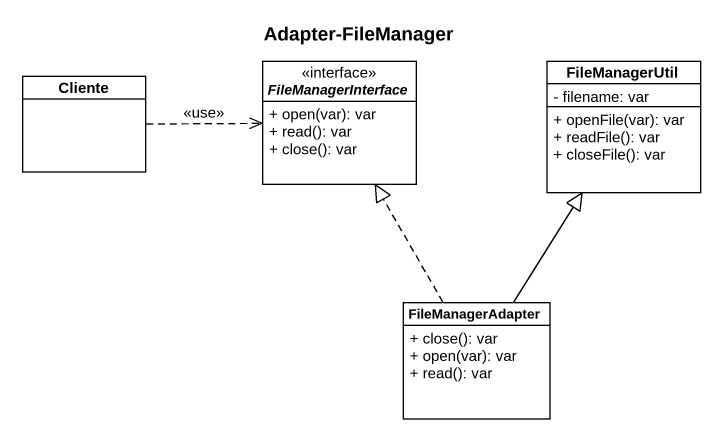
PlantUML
@startuml
title Adapter-FileManager
hide circle
hide empty members
skinparam classAttributeIconSize 0
interface FileManagerInterface {
  + open(var): var
  + read(): var
  + close(): var
}
class FileManagerUtil {
  - filename: var
  + openFile(var): var
  + readFile(): var
  + closeFile(): var
}
class Cliente
class FileManagerAdapter {
  + close(): var
  + open(var): var
  + read(): var
}
Cliente .right.> FileManagerInterface : <<use>>
FileManagerAdapter .up.|> FileManagerInterface
FileManagerAdapter -up-|> FileManagerUtil
@enduml
